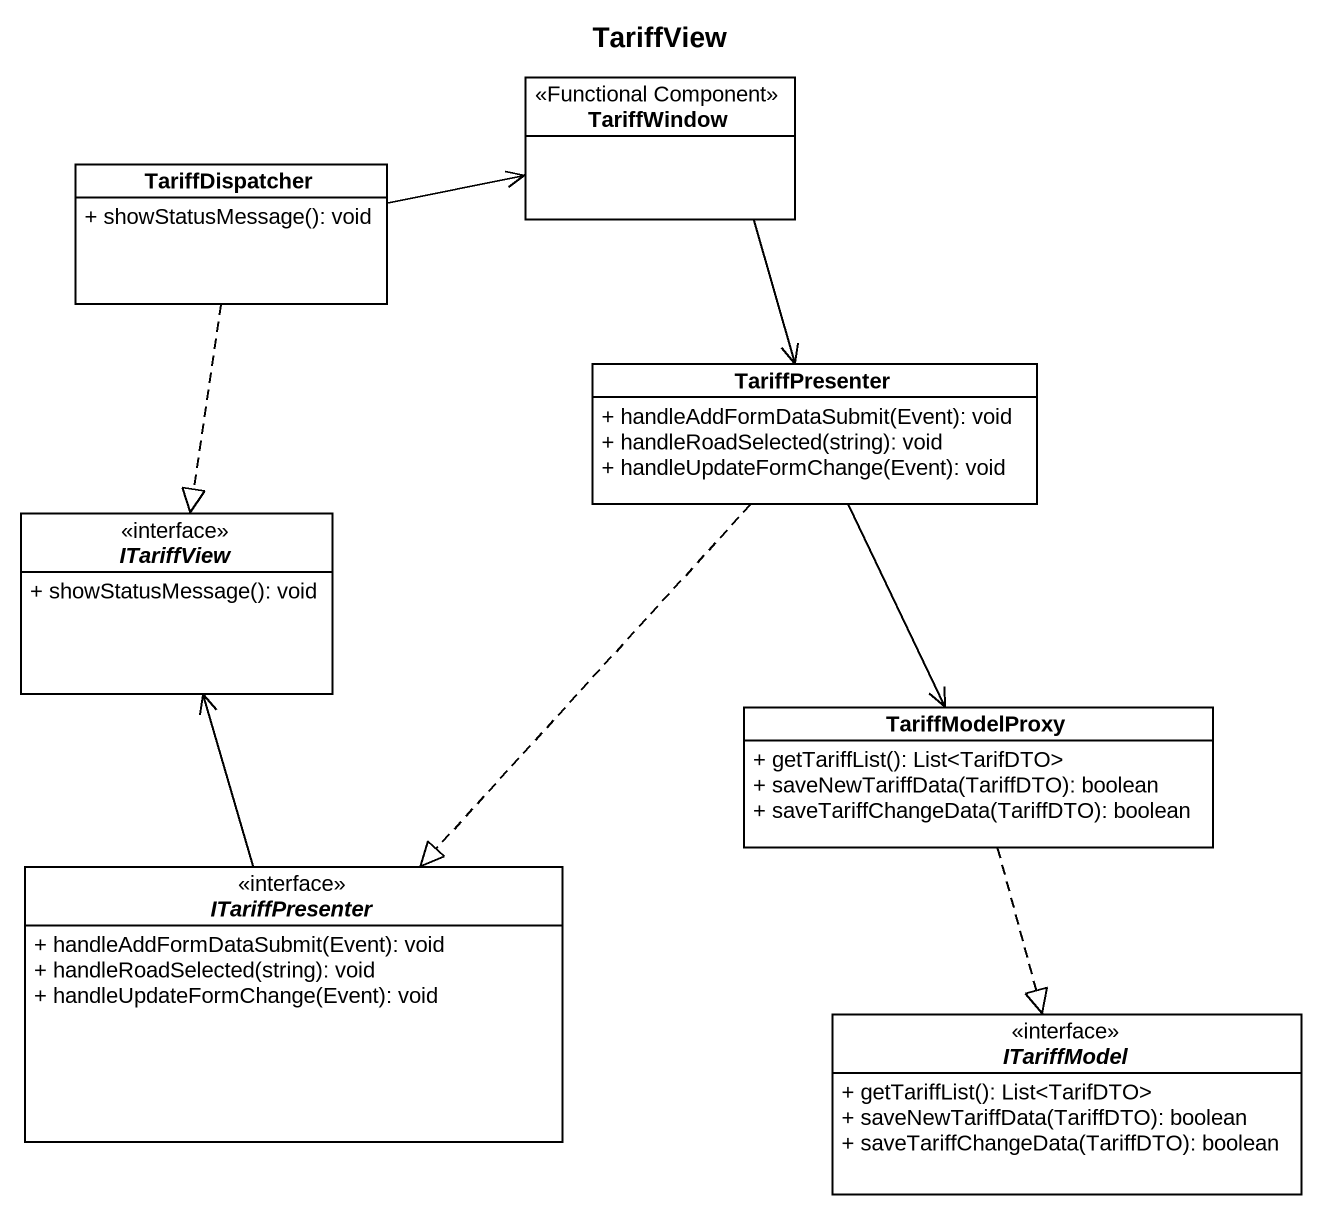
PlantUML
@startuml
title TariffView
hide circle
hide empty members
skinparam classAttributeIconSize 0
class TariffWindow <<Functional Component>>
class TariffDispatcher {
  + showStatusMessage(): void
}
class TariffPresenter {
  + handleAddFormDataSubmit(Event): void
  + handleRoadSelected(string): void
  + handleUpdateFormChange(Event): void
}
interface ITariffView {
  + showStatusMessage(): void
}
class TariffModelProxy {
  + getTariffList(): List<TarifDTO>
  + saveNewTariffData(TariffDTO): boolean
  + saveTariffChangeData(TariffDTO): boolean
}
interface ITariffPresenter {
  + handleAddFormDataSubmit(Event): void
  + handleRoadSelected(string): void
  + handleUpdateFormChange(Event): void
}
interface ITariffModel {
  + getTariffList(): List<TarifDTO>
  + saveNewTariffData(TariffDTO): boolean
  + saveTariffChangeData(TariffDTO): boolean
}
TariffWindow --> TariffPresenter
TariffDispatcher -right-> TariffWindow
TariffDispatcher ..|> ITariffView
TariffPresenter --> TariffModelProxy
TariffPresenter ..|> ITariffPresenter
TariffModelProxy ..|> ITariffModel
ITariffPresenter -up-> ITariffView
@enduml
